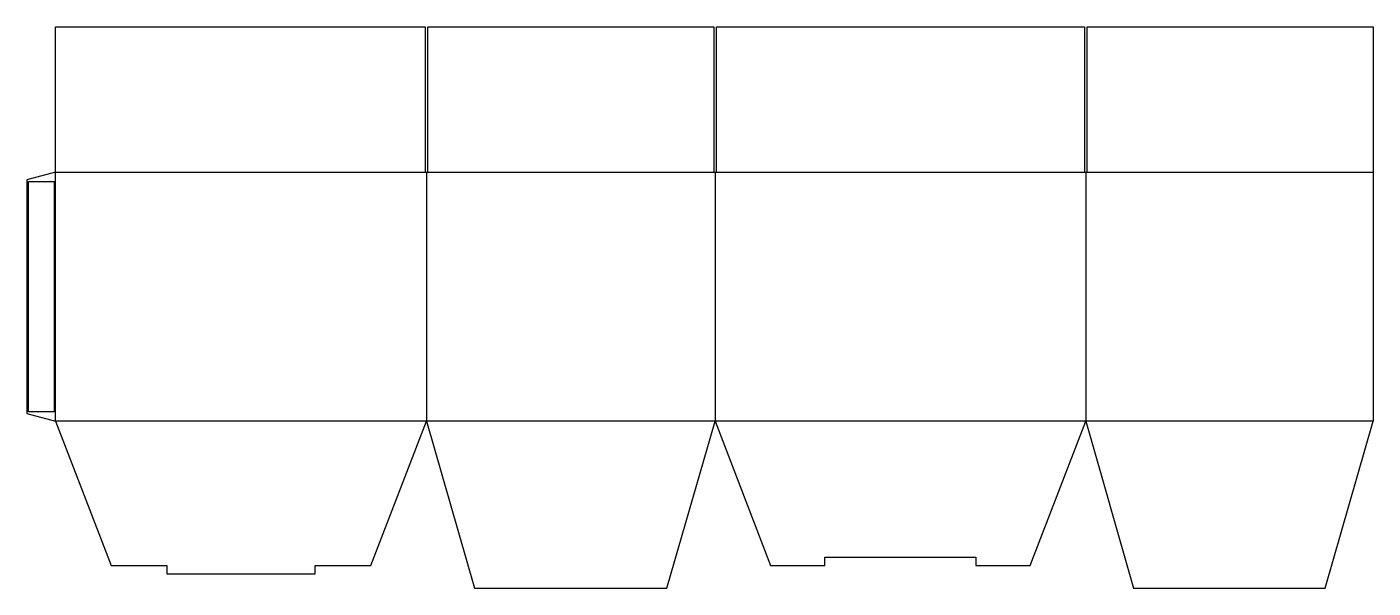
# Model space of a CAD drawing. Header units: millimetres. Extents: x 0 to 1640, y 0 to 683.
import ezdxf

# ---------------------------------------------------------------- set-up
doc = ezdxf.new("R2010")
doc.units = ezdxf.units.MM
for name, color, linetype in [('CREASE', 5, 'CONTINUOUS'), ('CUT', 1, 'CONTINUOUS'), ('GLUE', 2, 'CONTINUOUS')]:
    doc.layers.add(name, color=color, linetype=linetype)

msp = doc.modelspace()

# ---------------------------------------------------------------- linework, layer by layer
at = {"layer": 'CREASE'}
for p, q in [((35, 203.22), (35, 506.42)), ((35, 506.42), (485, 506.42)), ((486.6, 506.42), (486.6, 203.22)), ((488.2, 506.42), (836.6, 506.42)), ((838.2, 506.42), (838.2, 203.22)), ((839.8, 506.42), (1288.2, 506.42)), ((1289.8, 506.42), (1289.8, 203.22)), ((1291.4, 506.42), (1639.8, 506.42)), ((486.6, 203.22), (35, 203.22)), ((838.2, 203.22), (486.6, 203.22)), ((1289.8, 203.22), (838.2, 203.22)), ((1639.8, 203.22), (1289.8, 203.22))]:
    msp.add_line(p, q, dxfattribs=at)
at = {"layer": 'CUT'}
for p, q in [((35, 506.42), (35, 683.02)), ((35, 683.02), (485, 683.02)), ((485, 683.02), (485, 506.42)), ((488.2, 506.42), (488.2, 683.02)), ((488.2, 683.02), (836.6, 683.02)), ((836.6, 683.02), (836.6, 506.42)), ((839.8, 506.42), (839.8, 683.02)), ((839.8, 683.02), (1288.2, 683.02)), ((1288.2, 683.02), (1288.2, 506.42)), ((1291.4, 506.42), (1291.4, 683.02)), ((1291.4, 683.02), (1639.8, 683.02)), ((1639.8, 683.02), (1639.8, 506.42)), ((35, 506.42), (0, 497.042)), ((0, 497.042), (0, 212.598)), ((485, 506.42), (486.6, 506.42)), ((486.6, 506.42), (488.2, 506.42)), ((836.6, 506.42), (838.2, 506.42)), ((838.2, 506.42), (839.8, 506.42)), ((1288.2, 506.42), (1289.8, 506.42)), ((1289.8, 506.42), (1291.4, 506.42)), ((1639.8, 506.42), (1639.8, 203.22)), ((0, 212.598), (35, 203.22)), ((35, 203.22), (102.74, 27.42)), ((418.86, 27.42), (486.6, 203.22)), ((486.6, 203.22), (545.2, 0)), ((779.6, 0), (838.2, 203.22)), ((838.2, 203.22), (905.94, 27.42)), ((1222.06, 27.42), (1289.8, 203.22)), ((1289.8, 203.22), (1348.133, 0)), ((1581.467, 0), (1639.8, 203.22)), ((972.08, 27.42), (972.08, 37.42)), ((972.08, 37.42), (1155.92, 37.42)), ((1155.92, 37.42), (1155.92, 27.42)), ((102.74, 27.42), (170.48, 27.42)), ((170.48, 27.42), (170.48, 17.42)), ((170.48, 17.42), (351.12, 17.42)), ((351.12, 17.42), (351.12, 27.42)), ((351.12, 27.42), (418.86, 27.42)), ((905.94, 27.42), (972.08, 27.42)), ((1155.92, 27.42), (1222.06, 27.42)), ((545.2, 0), (779.6, 0)), ((1348.133, 0), (1581.467, 0))]:
    msp.add_line(p, q, dxfattribs=at)
at = {"layer": 'GLUE'}
for p, q in [((2, 495.042), (33, 495.042)), ((2, 214.598), (2, 495.042)), ((33, 495.042), (33, 214.598)), ((33, 214.598), (2, 214.598))]:
    msp.add_line(p, q, dxfattribs=at)

doc.saveas('drawing.dxf')
